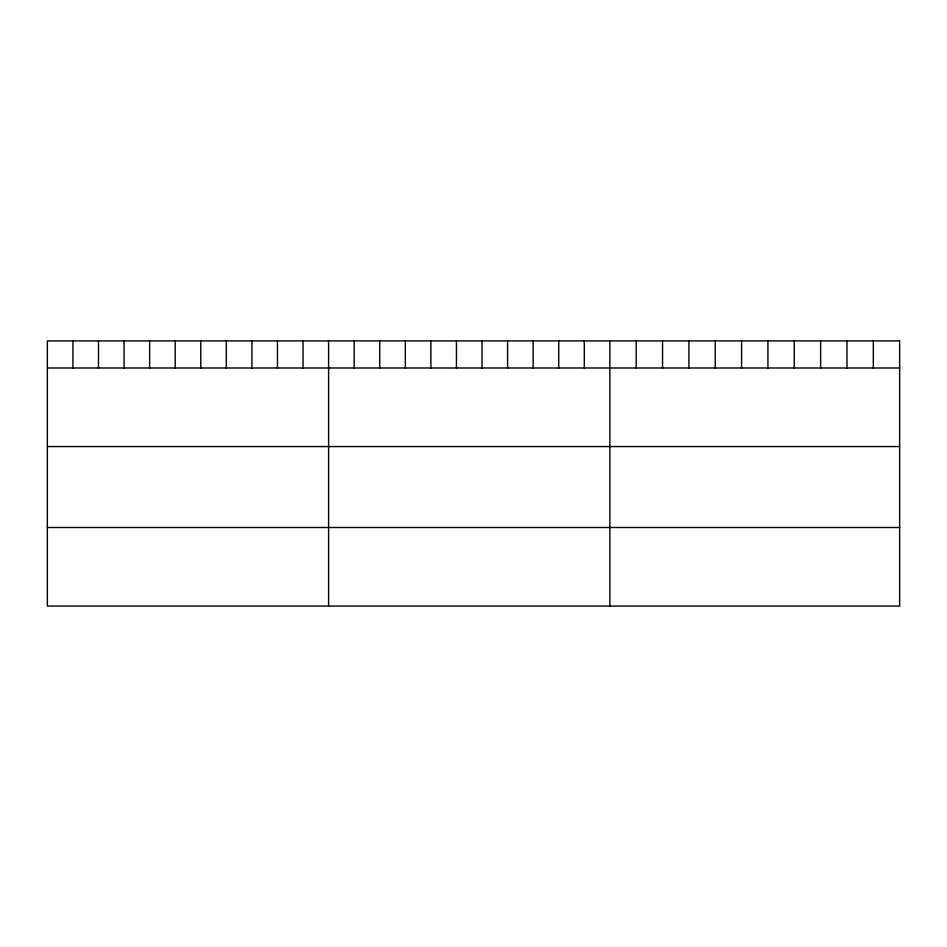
<?xml version="1.0" encoding="UTF-8"?>
<svg xmlns="http://www.w3.org/2000/svg" width="947" height="947" viewBox="0 0 947 947"><rect width="100%" height="100%" fill="white"/><g stroke="black" fill="none" stroke-linecap="round" stroke-linejoin="round"><path stroke-width="1.42" d="M47.35 367.992L899.65 367.992M47.35 446.558L899.65 446.558M47.35 527.503L899.65 527.503M873.312 340.932L873.312 367.992M846.961 340.932L846.961 367.992M820.623 340.932L820.623 367.992M794.273 340.932L794.273 367.992M767.934 340.932L767.934 367.992M741.584 340.932L741.584 367.992M715.245 340.932L715.245 367.992M688.895 340.932L688.895 367.992M662.557 340.932L662.557 367.992M636.206 340.932L636.206 367.992M609.868 340.932L609.868 606.068M584.299 340.932L584.299 367.992M558.73 340.932L558.73 367.992M533.161 340.932L533.161 367.992M507.592 340.932L507.592 367.992M482.023 340.932L482.023 367.992M456.454 340.932L456.454 367.992M430.885 340.932L430.885 367.992M405.316 340.932L405.316 367.992M379.747 340.932L379.747 367.992M354.178 340.932L354.178 367.992M328.609 340.932L328.609 606.068M303.04 340.932L303.04 367.992M277.471 340.932L277.471 367.992M251.902 340.932L251.902 367.992M226.333 340.932L226.333 367.992M200.764 340.932L200.764 367.992M175.195 340.932L175.195 367.992M149.626 340.932L149.626 367.992M124.057 340.932L124.057 367.992M98.488 340.932L98.488 367.992M72.919 340.932L72.919 367.992M899.65 340.932L47.35 340.932L47.35 606.068L899.65 606.068L899.65 340.932"/></g></svg>
